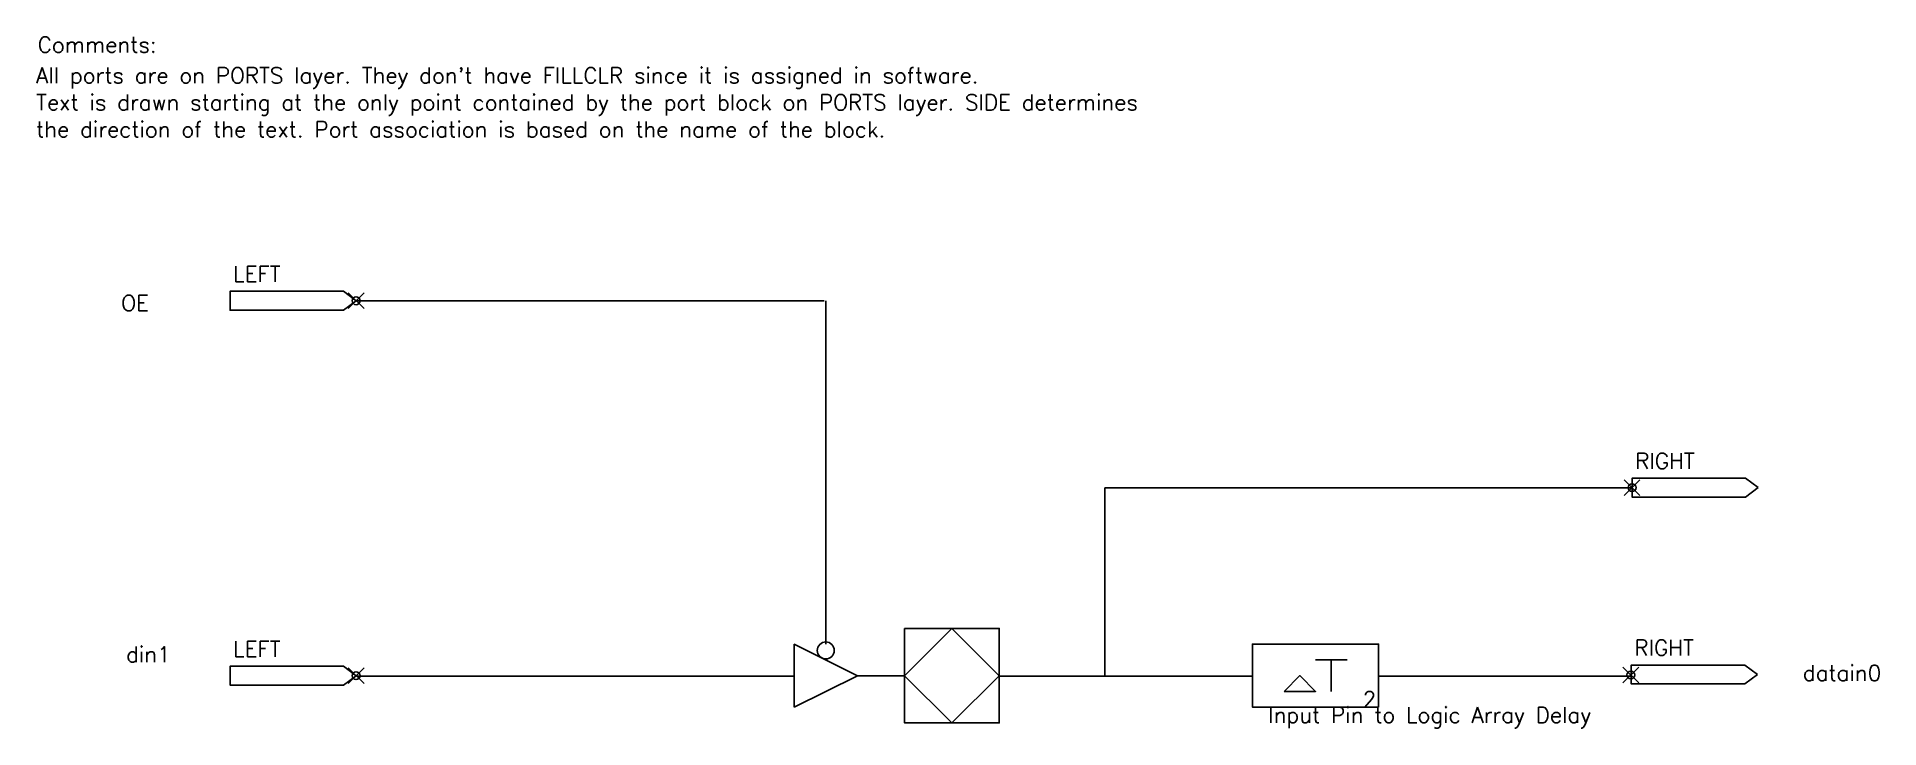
# Model space of a CAD drawing. Extents: x -104 to 1065, y -295 to 144.
import ezdxf

# ---------------------------------------------------------------- set-up
doc = ezdxf.new("R2010")
doc.units = 0
doc.header["$MEASUREMENT"] = 0
doc.header["$PDMODE"] = 35
doc.header["$PDSIZE"] = 5
for name, color, linetype in [('COMMENT', 254, 'CONTINUOUS'), ('DETAIL_HIGH', 101, 'CONTINUOUS'), ('DETAIL_MEDIUM', 182, 'CONTINUOUS'), ('PORTS', 188, 'CONTINUOUS')]:
    doc.layers.add(name, color=color, linetype=linetype)
doc.styles.add('SIMPLEX', font='simplex')
doc.styles.get("Standard").update_dxf_attribs({"font": 'txt.shx'})

# ---------------------------------------------------------------- blocks, each defined once
blk = doc.blocks.new('IO_CYC_PAD')
at = {"layer": 'DETAIL_MEDIUM', "linetype": 'CONTINUOUS'}
blk.add_lwpolyline([(447, -247), (507, -247), (507, -307), (447, -307)], close=True, dxfattribs=at)
blk.add_lwpolyline([(447, -277), (477, -247), (507, -277), (477, -307), (447, -277)], dxfattribs=at)
blk = doc.blocks.new('IO_CYC_DELAY_CHAIN', base_point=(320, -370))
at = {"layer": 'DETAIL_HIGH', "linetype": 'CONTINUOUS'}
for p, q in [((360, -330), (380, -330)), ((370, -330), (370, -350))]:
    blk.add_line(p, q, dxfattribs=at)
blk.add_lwpolyline([(340, -350), (350, -340), (360, -350), (340, -350)], dxfattribs=at)
at = {"layer": 'DETAIL_MEDIUM', "linetype": 'CONTINUOUS'}
blk.add_lwpolyline([(400, -360), (320, -360), (320, -320), (400, -320)], close=True, dxfattribs=at)
at = {"layer": 'DETAIL_MEDIUM', "linetype": 'CONTINUOUS', "style": 'SIMPLEX'}
for tag, p in [('index', (390, -360)), ('name', (330, -370))]:
    blk.add_attdef(tag, p, '', height=10, dxfattribs=at)
blk = doc.blocks.new('IO_CYC_OE')
at = {"layer": 'PORTS', "linetype": 'CONTINUOUS'}
blk.add_lwpolyline([(99, -24), (91, -30), (19, -30), (19, -18), (91, -18), (99, -24)], close=True, dxfattribs=at)
blk.add_point((99, -24), dxfattribs=at)
at = {"layer": 'PORTS', "linetype": 'CONTINUOUS', "style": 'SIMPLEX'}
blk.add_attdef('SIDE', (21, -12), '', height=10, dxfattribs=at)
blk = doc.blocks.new('IO_CYC_OE_WIRE')
at = {"layer": 'DETAIL_MEDIUM', "linetype": 'CONTINUOUS'}
for p, q in [((99, -24), (396, -24)), ((397, -24), (397, -242))]:
    blk.add_line(p, q, dxfattribs=at)
blk = doc.blocks.new('IO_CYC_DIN')
at = {"layer": 'PORTS', "linetype": 'CONTINUOUS'}
blk.add_lwpolyline([(99, -262), (91, -268), (19, -268), (19, -256), (91, -256), (99, -262)], close=True, dxfattribs=at)
blk.add_point((99, -262), dxfattribs=at)
at = {"layer": 'PORTS', "linetype": 'CONTINUOUS', "style": 'SIMPLEX'}
blk.add_attdef('SIDE', (21, -250), '', height=10, dxfattribs=at)
blk = doc.blocks.new('IO_CYC_BUFFER')
at = {"layer": 'DETAIL_MEDIUM', "linetype": 'CONTINUOUS'}
blk.add_line((417, -262), (447, -262), dxfattribs=at)
blk.add_lwpolyline([(377, -282), (377, -242), (417, -262), (377, -282)], close=True, dxfattribs=at)
blk.add_circle((397, -246), 5.39, dxfattribs=at)
blk = doc.blocks.new('IO_CYC_DIN_WIRE')
at = {"layer": 'DETAIL_MEDIUM', "linetype": 'CONTINUOUS'}
blk.add_line((99.548261, -262.209613), (377.165116, -262.209613), dxfattribs=at)
blk = doc.blocks.new('IO_CYC_COMBOUT')
at = {"layer": 'PORTS', "linetype": 'CONTINUOUS'}
blk.add_lwpolyline([(985.422612, -261.76292), (977.422612, -267.76292), (905.422612, -267.76292), (905.422612, -255.76292), (977.422612, -255.76292), (985.422612, -261.76292)], close=True, dxfattribs=at)
blk.add_point((905.116796, -262.080973), dxfattribs=at)
at = {"layer": 'PORTS', "linetype": 'CONTINUOUS', "style": 'SIMPLEX'}
blk.add_attdef('SIDE', (907.422612, -249.76292), '', height=10, rotation=0.000019, dxfattribs=at)
blk = doc.blocks.new('IO_CYC_COMBOUT_WIRE')
at = {"layer": 'DETAIL_MEDIUM', "linetype": 'CONTINUOUS'}
for p, q in [((504.318284, -262.498922), (665.372732, -262.498922)), ((744.796844, -262.498922), (905.851292, -262.498922))]:
    blk.add_line(p, q, dxfattribs=at)
blk = doc.blocks.new('IO_CYC_BYPASS_DELAY_CHAIN_WIRE')
at = {"layer": 'DETAIL_MEDIUM', "linetype": 'CONTINUOUS'}
for p, q in [((574.004024, -262.208102), (574.004024, -142.766931)), ((574.004024, -142.766931), (908.016503, -142.766931)), ((506.355927, -262.208102), (574.004024, -262.208102))]:
    blk.add_line(p, q, dxfattribs=at)
blk = doc.blocks.new('IO_CYC_COMBOUT_PORT')
at = {"layer": 'PORTS', "linetype": 'CONTINUOUS'}
blk.add_lwpolyline([(988.564437, -142.649526), (980.564437, -148.649526), (908.564437, -148.649526), (908.564437, -136.649526), (980.564437, -136.649526), (988.564437, -142.649526)], close=True, dxfattribs=at)
blk.add_point((908.564437, -142.649526), dxfattribs=at)
at = {"layer": 'PORTS', "linetype": 'CONTINUOUS', "style": 'SIMPLEX'}
blk.add_attdef('SIDE', (910.564437, -130.649526), '', height=10, rotation=0.000019, dxfattribs=at)
blk = doc.blocks.new('IO_CYC')
at = {"layer": 'DETAIL_MEDIUM', "linetype": 'CONTINUOUS'}
for name, p in [('IO_CYC_OE_WIRE', (0, 0)), ('IO_CYC_BYPASS_DELAY_CHAIN_WIRE', (0, 0)), ('IO_CYC_PAD', (0, 15)), ('IO_CYC_BUFFER', (0, 0)), ('IO_CYC_DIN_WIRE', (0, 0)), ('IO_CYC_COMBOUT_WIRE', (2.621271, 0.250795))]:
    blk.add_blockref(name, p, dxfattribs=at)
blk.add_blockref('IO_CYC_DELAY_CHAIN', (667.706059, -291.970421), dxfattribs=at).add_auto_attribs({'index': '2', 'name': 'Input Pin to Logic Array Delay'})
at = {"layer": 'PORTS', "linetype": 'CONTINUOUS'}
for name, p, values in [('IO_CYC_OE', (0, 0), {'SIDE': 'LEFT'}), ('IO_CYC_COMBOUT_PORT', (0, 0), {'SIDE': 'RIGHT'}), ('IO_CYC_DIN', (0, 0), {'SIDE': 'LEFT'}), ('IO_CYC_COMBOUT', (2.621271, 0.528501), {'SIDE': 'RIGHT'})]:
    blk.add_blockref(name, p, dxfattribs=at).add_auto_attribs(values)

msp = doc.modelspace()

# ---------------------------------------------------------------- block references
at = {"layer": 'DETAIL_MEDIUM', "linetype": 'CONTINUOUS'}
msp.add_blockref('IO_CYC', (0, 0), dxfattribs=at)

# ---------------------------------------------------------------- texts
at = {"layer": 'COMMENT'}
for s, p in [('Comments:', (-103, 133.5)), ('OE', (-50, -30.5)), ('din1', (-47, -253.5)), ('datain0', (1016.872878, -265.26292))]:
    msp.add_text(s, height=10, dxfattribs=at).set_placement(p)
at = {"layer": 'COMMENT', "linetype": 'CONTINUOUS', "style": 'SIMPLEX'}
for s, p in [("All ports are on PORTS layer. They don't have FILLCLR since it is assigned in software.", (-104, 114)), ('Text is drawn starting at the only point contained by the port block on PORTS layer. SIDE determines ', (-104, 96.857143)), ('the direction of the text. Port association is based on the name of the block.', (-104, 79.714286))]:
    msp.add_text(s, height=10, dxfattribs=at).set_placement(p)

doc.saveas('drawing.dxf')
